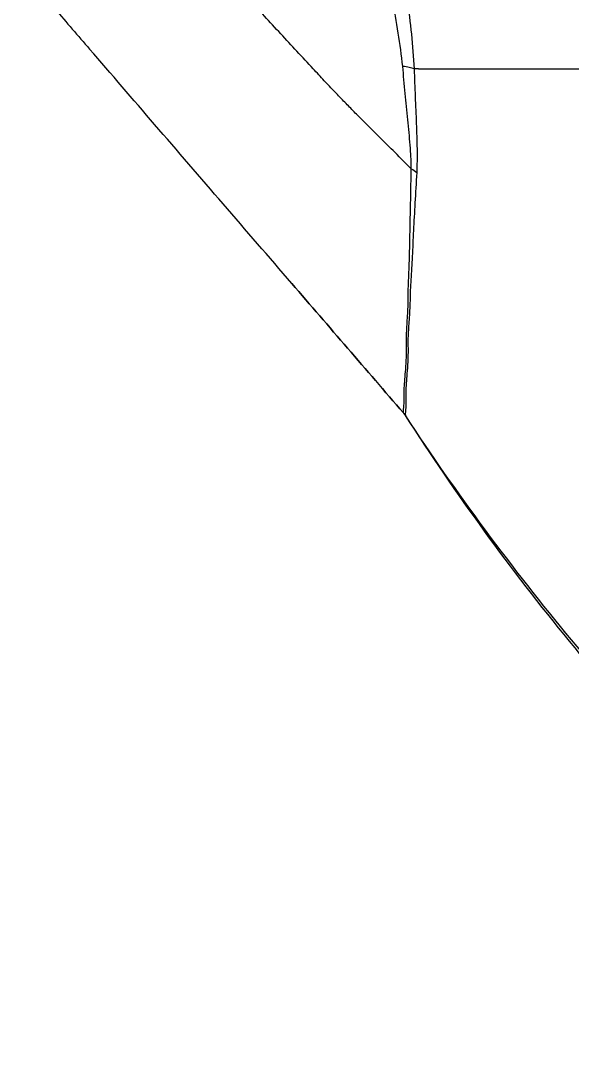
# Model space of a CAD drawing. Extents: x 9.3 to 87.2, y 1.1 to 68.8.
# Drawn here: x 34.091 to 35.382, y 5.14 to 7.538 of the extents above; entities that cross this region are included whole.
import ezdxf

# ---------------------------------------------------------------- set-up
doc = ezdxf.new("R2010")
doc.units = 0
doc.header["$MEASUREMENT"] = 0
doc.layers.add('OBJECT', color=7, linetype='CONTINUOUS')

msp = doc.modelspace()

# ---------------------------------------------------------------- linework, layer by layer
at = {"layer": 'OBJECT'}
msp.add_line((35.0219, 7.4248), (35.0117, 7.4248), dxfattribs=at)
for points, knots in [([(35.005, 7.1917), (34.9925, 7.2042), (34.9674, 7.2292), (34.9298, 7.2665), (34.8978, 7.2982), (34.871, 7.3249), (34.8491, 7.3474), (34.8258, 7.3717), (34.8011, 7.3978), (34.7716, 7.4295), (34.7376, 7.4661), (34.6996, 7.5071), (34.6632, 7.5465), (34.6267, 7.5857), (34.5885, 7.6264), (34.5465, 7.6708), (34.4993, 7.7203), (34.4456, 7.7761), (34.3833, 7.8405), (34.3176, 7.9083), (34.2598, 7.9678), (34.2211, 8.0078), (34.1988, 8.0307), (34.1847, 8.0456), (34.1703, 8.0606), (34.156, 8.0757), (34.1384, 8.0942), (34.1176, 8.1161), (34.1014, 8.1328), (34.0933, 8.1411)], [0, 0, 0, 0, 0.040454, 0.080876, 0.12127, 0.143512, 0.167414, 0.192978, 0.220205, 0.249095, 0.291419, 0.33375, 0.376088, 0.413308, 0.455601, 0.502972, 0.552415, 0.611203, 0.679356, 0.756898, 0.826467, 0.868762, 0.883758, 0.899552, 0.915361, 0.931184, 0.947021, 0.973443, 1, 1, 1, 1]), ([(34.9659, 7.7522), (34.9774, 7.6973), (34.9872, 7.6424), (35.0028, 7.5333), (35.0088, 7.4789), (35.0117, 7.4248)], [0, 0, 0, 0, 0.5, 0.5, 1, 1, 1, 1]), ([(34.9849, 7.4307), (34.9821, 7.4567), (34.9786, 7.4828), (34.9704, 7.5349), (34.9658, 7.5609), (34.9505, 7.6392), (34.9384, 7.6914), (34.9247, 7.7435)], [0, 0, 0, 0, 0.25, 0.25, 0.5, 0.5, 1, 1, 1, 1]), ([(34.0911, 7.6574), (34.0977, 7.6499), (34.1044, 7.6423), (34.1178, 7.6269), (34.1246, 7.6192), (34.1448, 7.596), (34.1583, 7.5805), (34.1988, 7.5338), (34.2258, 7.5026), (34.2528, 7.4713)], [0, 0, 0, 0, 0.125, 0.125, 0.25, 0.25, 0.5, 0.5, 1, 1, 1, 1]), ([(34.7256, 6.9234), (34.6187, 7.0473), (34.5117, 7.1713), (34.4047, 7.2952), (34.3541, 7.3539), (34.3034, 7.4126), (34.2528, 7.4713)], [0, 0, 0, 0, 0.01248017, 0.01248017, 0.01248017, 0.01838969, 0.01838969, 0.01838969, 0.01838969]), ([(35.0117, 7.4248), (35.0086, 7.4262), (35.0047, 7.4274), (34.9956, 7.4294), (34.9904, 7.4302), (34.9849, 7.4307)], [0, 0, 0, 0, 0.5, 0.5, 1, 1, 1, 1]), ([(35.005, 7.1917), (35.005, 7.1939), (35.005, 7.1961), (35.0049, 7.2006), (35.0049, 7.2029), (35.0047, 7.2096), (35.0045, 7.2142), (35.0038, 7.2281), (35.0031, 7.2375), (35.0009, 7.2662), (34.9991, 7.286), (34.9952, 7.3264), (34.9931, 7.347), (34.989, 7.3886), (34.9869, 7.4096), (34.9849, 7.4307)], [0, 0, 0, 0, 0.03125, 0.03125, 0.0625, 0.0625, 0.125, 0.125, 0.25, 0.25, 0.5, 0.5, 0.75, 0.75, 1, 1, 1, 1]), ([(35.0117, 7.4248), (35.0125, 7.403), (35.0133, 7.3815), (35.015, 7.339), (35.0159, 7.318), (35.0174, 7.2771), (35.0181, 7.2572), (35.0187, 7.2187), (35.0186, 7.2002), (35.0176, 7.1827)], [0, 0, 0, 0, 0.25, 0.25, 0.5, 0.5, 0.75, 0.75, 1, 1, 1, 1]), ([(34.9866, 6.6209), (34.9862, 6.6261), (34.9871, 6.6317), (34.9881, 6.6431), (34.9884, 6.6475), (34.9884, 6.6552), (34.9883, 6.6581), (34.9882, 6.6639), (34.9883, 6.6669), (34.9886, 6.6821), (34.9897, 6.6954), (34.9916, 6.719), (34.9923, 6.7274), (34.9934, 6.7459), (34.9939, 6.756), (34.9941, 6.7729), (34.994, 6.7788), (34.9938, 6.7912), (34.9938, 6.7974), (34.9943, 6.8161), (34.9952, 6.8288), (34.9969, 6.8561), (34.9976, 6.8706), (34.9979, 6.8945), (34.9979, 6.9027), (34.9983, 6.9193), (34.9986, 6.9278), (34.9996, 6.9538), (35.0004, 6.972), (35.0013, 7.0011), (35.0015, 7.011), (35.0019, 7.0315), (35.002, 7.042), (35.003, 7.0954), (35.0042, 7.1414), (35.005, 7.1917)], [0, 0, 0, 0, 0.125, 0.125, 0.1875, 0.1875, 0.21875, 0.21875, 0.25, 0.25, 0.375, 0.375, 0.4375, 0.4375, 0.5, 0.5, 0.53125, 0.53125, 0.5625, 0.5625, 0.625, 0.625, 0.6875, 0.6875, 0.71875, 0.71875, 0.75, 0.75, 0.8125, 0.8125, 0.84375, 0.84375, 0.875, 0.875, 1, 1, 1, 1]), ([(35.0176, 7.1827), (35.0148, 7.1337), (35.0121, 7.0887), (35.009, 7.0261), (35.0083, 7.0059), (35.0062, 6.9678), (35.005, 6.9499), (35.0036, 6.9242), (35.0031, 6.9158), (35.0024, 6.8993), (35.0022, 6.8912), (35.0017, 6.8674), (35.0008, 6.8528), (34.9989, 6.8255), (34.9979, 6.8127), (34.9972, 6.794), (34.9971, 6.7878), (34.9973, 6.7754), (34.9974, 6.7694), (34.9972, 6.7524), (34.9968, 6.7423), (34.9957, 6.7235), (34.9951, 6.715), (34.9933, 6.6911), (34.9923, 6.6775), (34.9921, 6.662), (34.9922, 6.659), (34.9923, 6.6531), (34.9925, 6.6502), (34.9926, 6.6422), (34.9923, 6.6377), (34.9915, 6.6259), (34.9908, 6.6201), (34.9912, 6.6147)], [0, 0, 0, 0, 0.125, 0.125, 0.1875, 0.1875, 0.25, 0.25, 0.28125, 0.28125, 0.3125, 0.3125, 0.375, 0.375, 0.4375, 0.4375, 0.46875, 0.46875, 0.5, 0.5, 0.5625, 0.5625, 0.625, 0.625, 0.75, 0.75, 0.78125, 0.78125, 0.8125, 0.8125, 0.875, 0.875, 1, 1, 1, 1]), ([(36.8625, 4.825), (36.6747, 4.936), (36.4943, 5.0572), (36.2347, 5.2543), (36.1499, 5.3225), (35.9841, 5.4641), (35.9033, 5.5372), (35.7462, 5.6878), (35.6699, 5.7653), (35.5215, 5.9246), (35.4494, 6.0066), (35.2407, 6.2578), (35.1113, 6.4327), (34.9912, 6.6147)], [0, 0, 0, 0, 0.25, 0.25, 0.375, 0.375, 0.5, 0.5, 0.625, 0.625, 0.75, 0.75, 1, 1, 1, 1]), ([(34.9916, 6.614), (35.1092, 6.4307), (35.2368, 6.255), (35.4431, 6.0032), (35.5143, 5.9211), (35.6619, 5.761), (35.738, 5.6831), (35.8944, 5.5322), (35.9747, 5.459), (36.1398, 5.3174), (36.2246, 5.2488), (36.4842, 5.0511), (36.6644, 4.9297), (36.852, 4.8188)], [0, 0, 0, 0, 0.25, 0.25, 0.375, 0.375, 0.5, 0.5, 0.625, 0.625, 0.75, 0.75, 1, 1, 1, 1])]:
    msp.add_open_spline(points, degree=3, knots=knots, dxfattribs=at)
for points in [[(35.0117, 7.4248), (35.0117, 7.4248), (35.0117, 7.4248), (35.0117, 7.4248)], [(35.0219, 7.4248), (35.1432, 7.4248), (35.2859, 7.4248), (35.447, 7.4248)], [(35.005, 7.1917), (35.0099, 7.1891), (35.0142, 7.1861), (35.0176, 7.1827)], [(34.9866, 6.6209), (34.8996, 6.7217), (34.8126, 6.8225), (34.7256, 6.9234)], [(34.7256, 6.9234), (34.8126, 6.8225), (34.8996, 6.7217), (34.9865, 6.6209)], [(34.9865, 6.6209), (34.9884, 6.6187), (34.9901, 6.6164), (34.9916, 6.614)], [(34.9912, 6.6147), (34.9898, 6.6168), (34.9882, 6.6189), (34.9866, 6.6209)]]:
    msp.add_open_spline(points, degree=3, dxfattribs=at)

doc.saveas('drawing.dxf')
